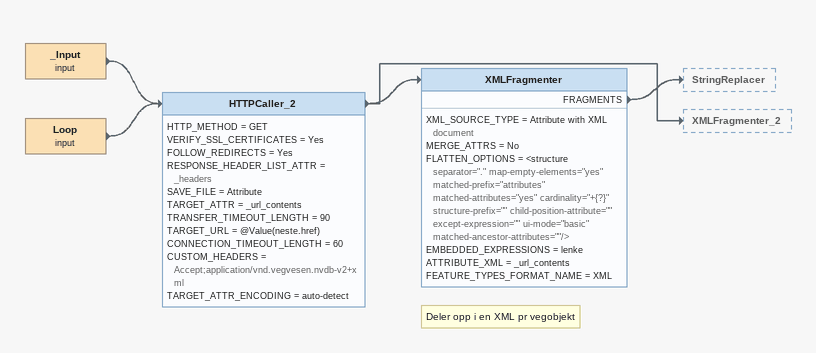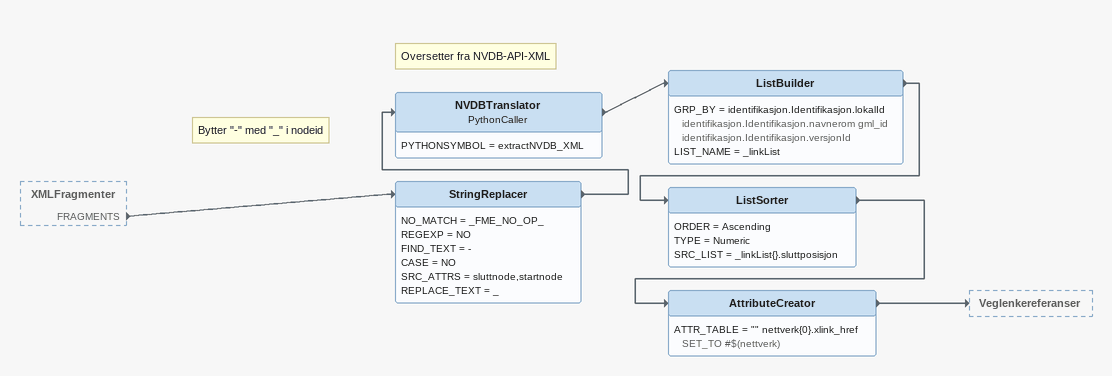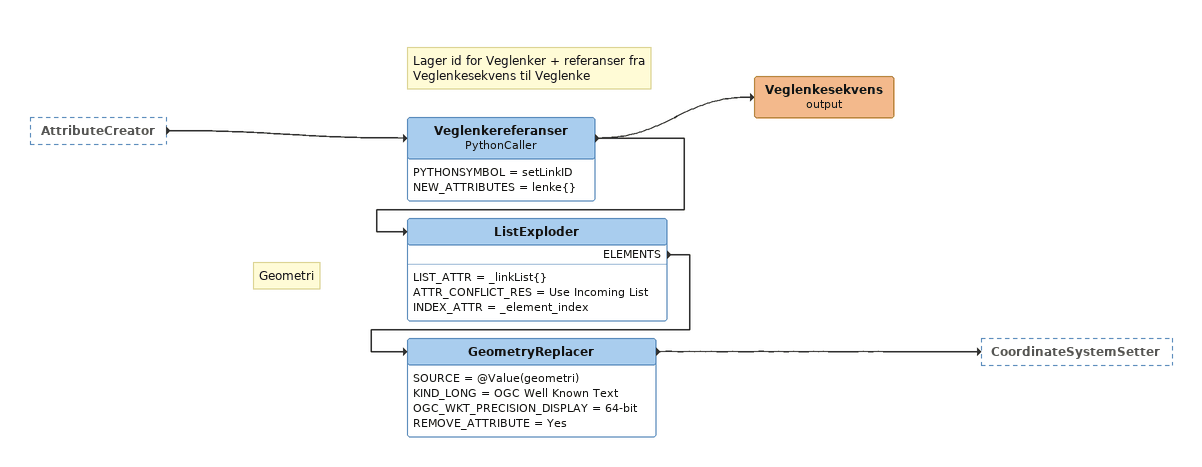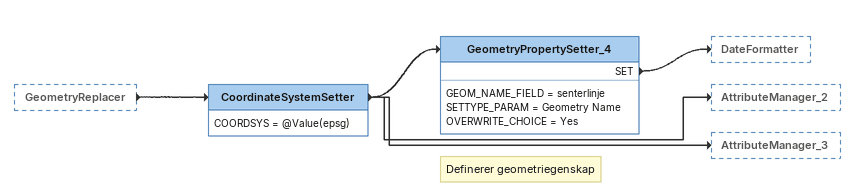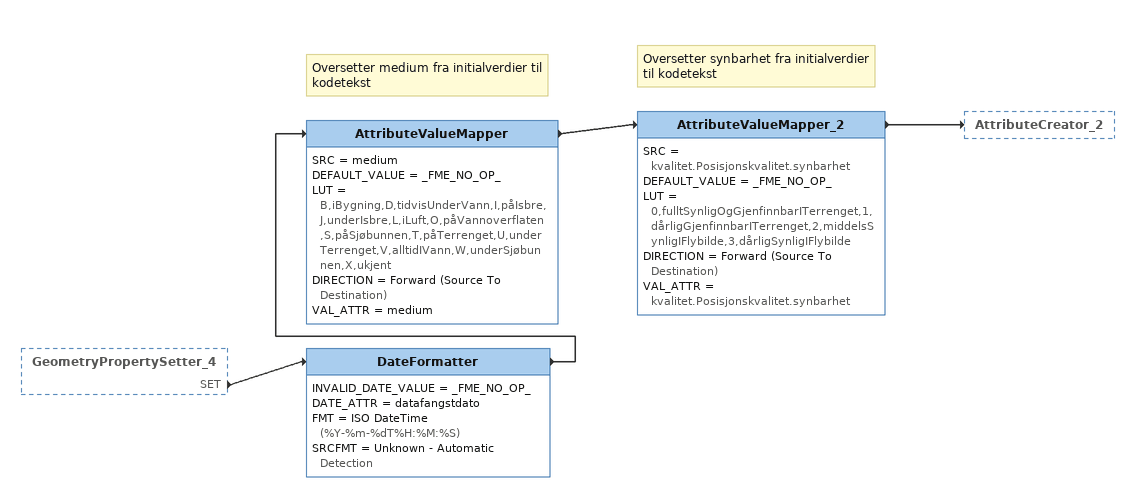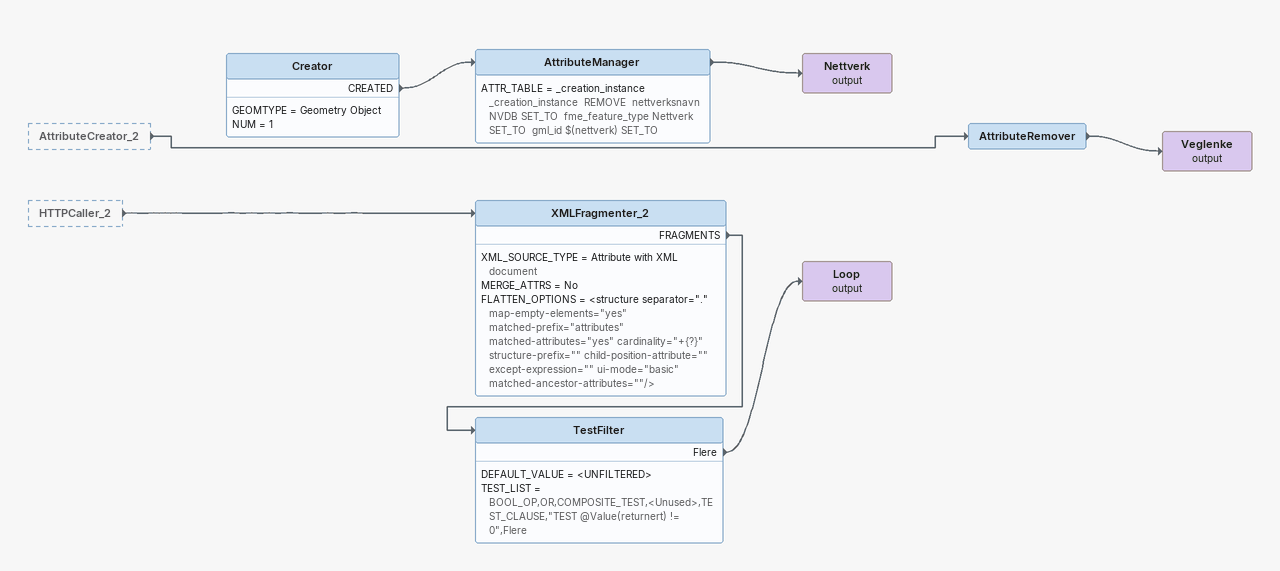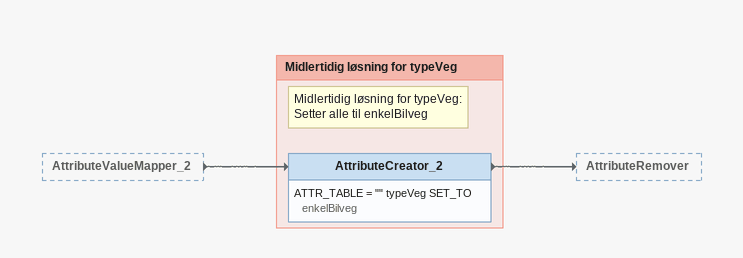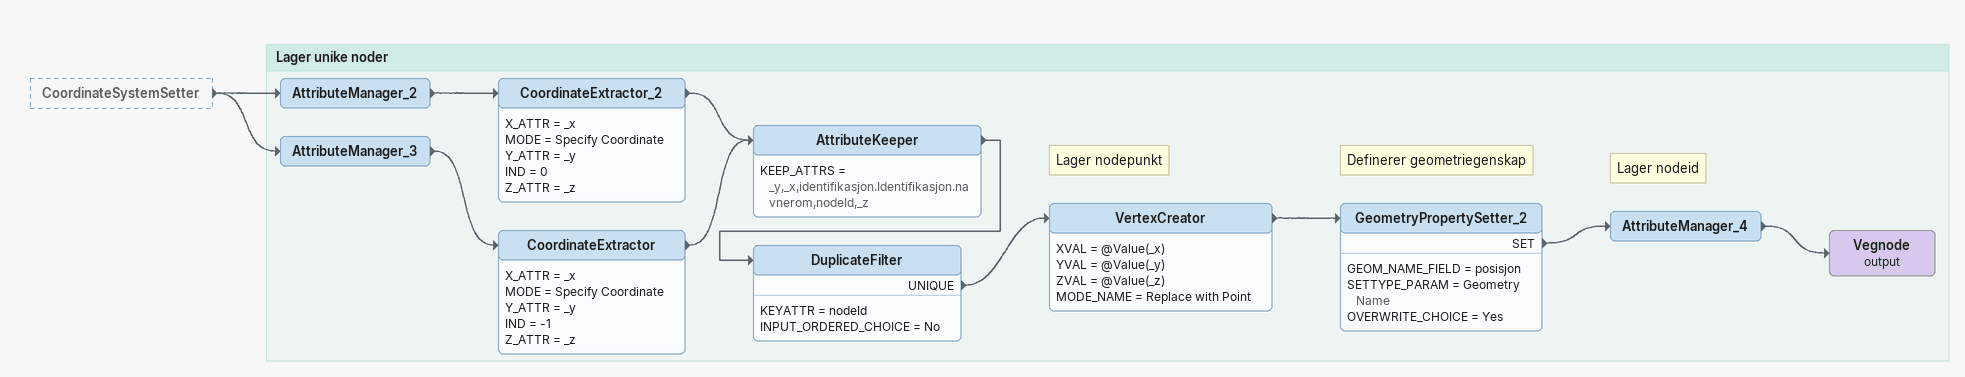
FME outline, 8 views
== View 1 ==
_Input (input)
    -> HTTPCaller_2
Loop (input)
    -> HTTPCaller_2
HTTPCaller_2
    HTTP_METHOD = GET
    VERIFY_SSL_CERTIFICATES = Yes
    FOLLOW_REDIRECTS = Yes
    RESPONSE_HEADER_LIST_ATTR = _headers
    SAVE_FILE = Attribute
    TARGET_ATTR = _url_contents
    TRANSFER_TIMEOUT_LENGTH = 90
    TARGET_URL = @Value(neste.href)
    CONNECTION_TIMEOUT_LENGTH = 60
    CUSTOM_HEADERS = Accept;application/vnd.vegvesen.nvdb-v2+xml
    TARGET_ATTR_ENCODING = auto-detect
    -> XMLFragmenter_2
    -> XMLFragmenter
Note: Deler opp i en XML pr vegobjekt
XMLFragmenter
    XML_SOURCE_TYPE = Attribute with XML document
    MERGE_ATTRS = No
    FLATTEN_OPTIONS = <structure separator="." map-empty-elements="yes" matched-prefix="attributes" matched-attributes="yes" cardinality="+{?}" structure-prefix="" child-position-attribute="" except-expression="" ui-mode="basic" matched-ancestor-attributes=""/>
    EMBEDDED_EXPRESSIONS = lenke
    ATTRIBUTE_XML = _url_contents
    FEATURE_TYPES_FORMAT_NAME = XML
    FRAGMENTS -> StringReplacer

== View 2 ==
XMLFragmenter [outside]
    FRAGMENTS -> StringReplacer
Note: Bytter "-" med "_" i nodeid
StringReplacer
    NO_MATCH = _FME_NO_OP_
    REGEXP = NO
    FIND_TEXT = -
    CASE = NO
    SRC_ATTRS = sluttnode,startnode
    REPLACE_TEXT = _
    -> NVDBTranslator
Note: Oversetter fra NVDB-API-XML
NVDBTranslator: PythonCaller
    PYTHONSYMBOL = extractNVDB_XML
    -> ListBuilder
ListBuilder
    GRP_BY = identifikasjon.Identifikasjon.lokalId identifikasjon.Identifikasjon.navnerom gml_id identifikasjon.Identifikasjon.versjonId
    LIST_NAME = _linkList
    -> ListSorter
ListSorter
    ORDER = Ascending
    TYPE = Numeric
    SRC_LIST = _linkList{}.sluttposisjon
    -> AttributeCreator
AttributeCreator
    ATTR_TABLE = "" nettverk{0}.xlink_href SET_TO #$(nettverk)
    -> Veglenkereferanser

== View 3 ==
AttributeCreator [outside]
    -> Veglenkereferanser
Note: Lager id for Veglenker + referanser fra Veglenkesekvens til Veglenke
Veglenkereferanser: PythonCaller
    PYTHONSYMBOL = setLinkID
    NEW_ATTRIBUTES = lenke{}
    -> Veglenkesekvens (output)
    -> ListExploder
Veglenkesekvens (output)
ListExploder
    LIST_ATTR = _linkList{}
    ATTR_CONFLICT_RES = Use Incoming List
    INDEX_ATTR = _element_index
    ELEMENTS -> GeometryReplacer
Note: Geometri
GeometryReplacer
    SOURCE = @Value(geometri)
    KIND_LONG = OGC Well Known Text
    OGC_WKT_PRECISION_DISPLAY = 64-bit
    REMOVE_ATTRIBUTE = Yes
    -> CoordinateSystemSetter

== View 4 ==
GeometryReplacer [outside]
    -> CoordinateSystemSetter
CoordinateSystemSetter
    COORDSYS = @Value(epsg)
    -> GeometryPropertySetter_4
    -> AttributeManager_2
    -> AttributeManager_3
Note: Definerer geometriegenskap
GeometryPropertySetter_4
    GEOM_NAME_FIELD = senterlinje
    SETTYPE_PARAM = Geometry Name
    OVERWRITE_CHOICE = Yes
    SET -> DateFormatter

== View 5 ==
GeometryPropertySetter_4 [outside]
    SET -> DateFormatter
DateFormatter
    INVALID_DATE_VALUE = _FME_NO_OP_
    DATE_ATTR = datafangstdato
    FMT = ISO DateTime (%Y-%m-%dT%H:%M:%S)
    SRCFMT = Unknown - Automatic Detection
    -> AttributeValueMapper
Note: Oversetter medium fra initialverdier til kodetekst
AttributeValueMapper
    SRC = medium
    DEFAULT_VALUE = _FME_NO_OP_
    LUT = B,iBygning,D,tidvisUnderVann,I,påIsbre,J,underIsbre,L,iLuft,O,påVannoverflaten,S,påSjøbunnen,T,påTerrenget,U,underTerrenget,V,alltidIVann,W,underSjøbunnen,X,ukjent
    DIRECTION = Forward (Source To Destination)
    VAL_ATTR = medium
    -> AttributeValueMapper_2
Note: Oversetter synbarhet fra initialverdier til kodetekst
AttributeValueMapper_2
    SRC = kvalitet.Posisjonskvalitet.synbarhet
    DEFAULT_VALUE = _FME_NO_OP_
    LUT = 0,fulltSynligOgGjenfinnbarITerrenget,1,dårligGjenfinnbarITerrenget,2,middelsSynligIFlybilde,3,dårligSynligIFlybilde
    DIRECTION = Forward (Source To Destination)
    VAL_ATTR = kvalitet.Posisjonskvalitet.synbarhet
    -> AttributeCreator_2

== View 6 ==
AttributeCreator_2 [outside]
    -> AttributeRemover
HTTPCaller_2 [outside]
    -> XMLFragmenter_2
AttributeRemover
    -> Veglenke (output)
Veglenke (output)
XMLFragmenter_2
    XML_SOURCE_TYPE = Attribute with XML document
    MERGE_ATTRS = No
    FLATTEN_OPTIONS = <structure separator="." map-empty-elements="yes" matched-prefix="attributes" matched-attributes="yes" cardinality="+{?}" structure-prefix="" child-position-attribute="" except-expression="" ui-mode="basic" matched-ancestor-attributes=""/>
    FRAGMENTS -> TestFilter
TestFilter
    DEFAULT_VALUE = <UNFILTERED>
    TEST_LIST = BOOL_OP,OR,COMPOSITE_TEST,<Unused>,TEST_CLAUSE,"TEST @Value(returnert) != 0",Flere
    Flere -> Loop (output)
Loop (output)
Creator
    GEOMTYPE = Geometry Object
    NUM = 1
    CREATED -> AttributeManager
AttributeManager
    ATTR_TABLE = _creation_instance _creation_instance  REMOVE  nettverksnavn NVDB SET_TO  fme_feature_type Nettverk SET_TO  gml_id $(nettverk) SET_TO
    -> Nettverk (output)
Nettverk (output)

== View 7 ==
AttributeValueMapper_2 [outside]
    -> AttributeCreator_2

Bookmark: Midlertidig løsning for typeVeg
Note: Midlertidig løsning for typeVeg: / Setter alle til enkelBilveg
AttributeCreator_2
    ATTR_TABLE = "" typeVeg SET_TO enkelBilveg
    -> AttributeRemover

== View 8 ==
CoordinateSystemSetter [outside]
    -> AttributeManager_2
    -> AttributeManager_3

Bookmark: Lager unike noder
AttributeManager_2
    -> CoordinateExtractor_2
CoordinateExtractor_2
    X_ATTR = _x
    MODE = Specify Coordinate
    Y_ATTR = _y
    IND = 0
    Z_ATTR = _z
    -> AttributeKeeper
AttributeManager_3
    -> CoordinateExtractor
CoordinateExtractor
    X_ATTR = _x
    MODE = Specify Coordinate
    Y_ATTR = _y
    IND = -1
    Z_ATTR = _z
    -> AttributeKeeper
AttributeKeeper
    KEEP_ATTRS = _y,_x,identifikasjon.Identifikasjon.navnerom,nodeId,_z
    -> DuplicateFilter
DuplicateFilter
    KEYATTR = nodeId
    INPUT_ORDERED_CHOICE = No
    UNIQUE -> VertexCreator
Note: Lager nodepunkt
VertexCreator
    XVAL = @Value(_x)
    YVAL = @Value(_y)
    ZVAL = @Value(_z)
    MODE_NAME = Replace with Point
    -> GeometryPropertySetter_2
Note: Definerer geometriegenskap
GeometryPropertySetter_2
    GEOM_NAME_FIELD = posisjon
    SETTYPE_PARAM = Geometry Name
    OVERWRITE_CHOICE = Yes
    SET -> AttributeManager_4
Note: Lager nodeid
AttributeManager_4
    -> Vegnode (output)
Vegnode (output)
